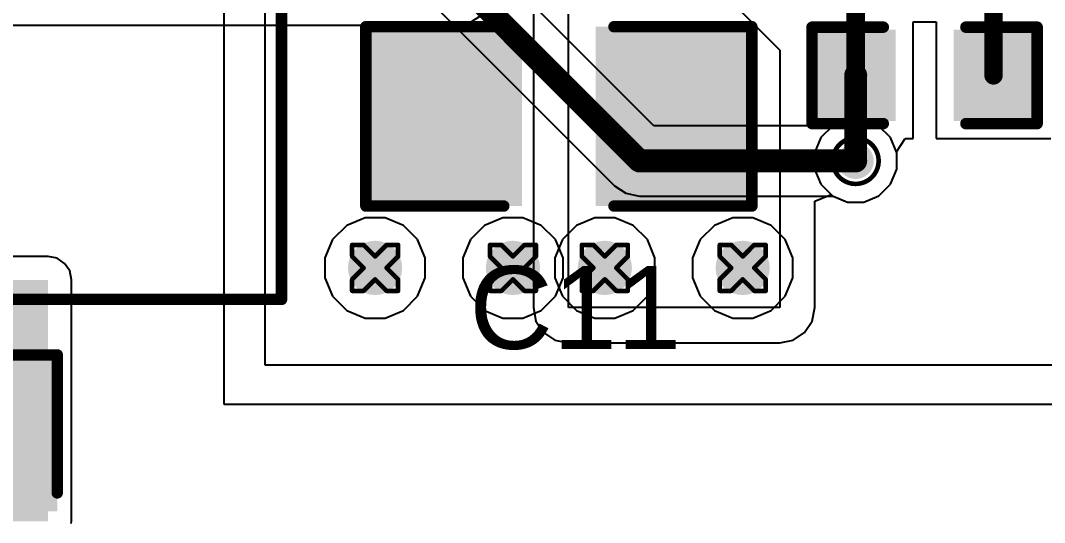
# Model space of a CAD drawing. Header units: inches. Extents: x -11 to 5379, y 0 to 5429.
# Drawn here: x 275.63 to 286.95, y 54.57 to 60.12 of the extents above; entities that cross this region are included whole.
import ezdxf

# ---------------------------------------------------------------- set-up
doc = ezdxf.new("R2010")
doc.units = ezdxf.units.IN
for name, color, linetype in [('Bottom Layer', 5, 'Continuous'), ('Drill Drawing', 1, 'Continuous'), ('GND', 16, 'Continuous'), ('PWR', 76, 'Continuous'), ('Top Layer', 1, 'Continuous'), ('Top Overlay', 2, 'Continuous'), ('Top Paste', 8, 'Continuous'), ('Top Solder', 216, 'Continuous'), ('Via Holes', 16, 'Continuous')]:
    doc.layers.add(name, color=color, linetype=linetype)
doc.styles.add('Arial', font='', dxfattribs={"height": 0.2})
doc.styles.get('Arial').set_extended_font_data('Arial')

# ---------------------------------------------------------------- blocks, each defined once
blk = doc.blocks.new('SRP1265A_150M_116')
at = {"layer": 'Top Overlay'}
for points in [[(6.326, -6.326, 0.127, 0.127, 0), (6.326, -3.062, 0.127, 0.127, 0)], [(-6.326, -6.326, 0.127, 0.127, 0), (6.326, -6.326, 0.127, 0.127, 0)]]:
    blk.add_lwpolyline(points, format="xyseb", dxfattribs=at)
blk.add_lwpolyline([(6.294, -6.326, 0.0635, 0.0635, 1), (6.358, -6.326, 0.0635, 0.0635, 1)], format="xyseb", close=True, dxfattribs=at)
blk.add_lwpolyline([(6.294, -6.326, 0.0635, 0.0635, 1), (6.358, -6.326, 0.0635, 0.0635, 1)], format="xyseb", close=True, dxfattribs=at)
blk = doc.blocks.new('C___1206_704')
at = {"layer": 'Top Layer'}
for points in [[(-2.032, 0.889), (-0.508, 0.889), (-0.508, -0.889), (-2.032, -0.889)], [(0.508, 0.889), (2.032, 0.889), (2.032, -0.889), (0.508, -0.889)]]:
    blk.add_hatch(color=1, dxfattribs=at).paths.add_polyline_path(points)
at = {"layer": 'Top Paste'}
for points in [[(-2.032, 0.889), (-0.508, 0.889), (-0.508, -0.889), (-2.032, -0.889)], [(0.508, 0.889), (2.032, 0.889), (2.032, -0.889), (0.508, -0.889)]]:
    blk.add_hatch(color=8, dxfattribs=at).paths.add_polyline_path(points)
at = {"layer": 'Top Solder'}
for points in [[(-2.1336, 0.9906), (-0.4064, 0.9906), (-0.4064, -0.9906), (-2.1336, -0.9906)], [(0.4064, 0.9906), (2.1336, 0.9906), (2.1336, -0.9906), (0.4064, -0.9906)]]:
    blk.add_hatch(color=216, dxfattribs=at).paths.add_polyline_path(points)
at = {"layer": 'Top Overlay'}
for points in [[(-2.1336, 0.9906, 0.127, 0.127, 0), (-2.1336, -0.9906, 0.127, 0.127, 0)], [(-2.1336, 0.9906, 0.127, 0.127, 0), (-0.6096, 0.9906, 0.127, 0.127, 0)], [(0.6096, 0.9906, 0.127, 0.127, 0), (2.1336, 0.9906, 0.127, 0.127, 0)], [(2.1336, 0.9906, 0.127, 0.127, 0), (2.1336, -0.9906, 0.127, 0.127, 0)], [(-2.1336, -0.9906, 0.127, 0.127, 0), (-0.6096, -0.9906, 0.127, 0.127, 0)], [(0.6096, -0.9906, 0.127, 0.127, 0), (2.1336, -0.9906, 0.127, 0.127, 0)]]:
    blk.add_lwpolyline(points, format="xyseb", dxfattribs=at)
for points in [[(-2.16535, 0.9906, 0.0635, 0.0635, 1), (-2.10185, 0.9906, 0.0635, 0.0635, 1)], [(-2.16535, 0.9906, 0.0635, 0.0635, 1), (-2.10185, 0.9906, 0.0635, 0.0635, 1)], [(-0.64135, 0.9906, 0.0635, 0.0635, 1), (-0.57785, 0.9906, 0.0635, 0.0635, 1)], [(0.57785, 0.9906, 0.0635, 0.0635, 1), (0.64135, 0.9906, 0.0635, 0.0635, 1)], [(2.10185, 0.9906, 0.0635, 0.0635, 1), (2.16535, 0.9906, 0.0635, 0.0635, 1)], [(2.10185, 0.9906, 0.0635, 0.0635, 1), (2.16535, 0.9906, 0.0635, 0.0635, 1)], [(-2.16535, -0.9906, 0.0635, 0.0635, 1), (-2.10185, -0.9906, 0.0635, 0.0635, 1)], [(-2.16535, -0.9906, 0.0635, 0.0635, 1), (-2.10185, -0.9906, 0.0635, 0.0635, 1)], [(-0.64135, -0.9906, 0.0635, 0.0635, 1), (-0.57785, -0.9906, 0.0635, 0.0635, 1)], [(0.57785, -0.9906, 0.0635, 0.0635, 1), (0.64135, -0.9906, 0.0635, 0.0635, 1)], [(2.10185, -0.9906, 0.0635, 0.0635, 1), (2.16535, -0.9906, 0.0635, 0.0635, 1)], [(2.10185, -0.9906, 0.0635, 0.0635, 1), (2.16535, -0.9906, 0.0635, 0.0635, 1)]]:
    blk.add_lwpolyline(points, format="xyseb", close=True, dxfattribs=at)
blk = doc.blocks.new('C___1206_705')
at = {"layer": 'Top Layer'}
for points in [[(-2.032, 0.889), (-0.508, 0.889), (-0.508, -0.889), (-2.032, -0.889)], [(0.508, 0.889), (2.032, 0.889), (2.032, -0.889), (0.508, -0.889)]]:
    blk.add_hatch(color=1, dxfattribs=at).paths.add_polyline_path(points)
at = {"layer": 'Top Paste'}
for points in [[(-2.032, 0.889), (-0.508, 0.889), (-0.508, -0.889), (-2.032, -0.889)], [(0.508, 0.889), (2.032, 0.889), (2.032, -0.889), (0.508, -0.889)]]:
    blk.add_hatch(color=8, dxfattribs=at).paths.add_polyline_path(points)
at = {"layer": 'Top Solder'}
for points in [[(-2.1336, 0.9906), (-0.4064, 0.9906), (-0.4064, -0.9906), (-2.1336, -0.9906)], [(0.4064, 0.9906), (2.1336, 0.9906), (2.1336, -0.9906), (0.4064, -0.9906)]]:
    blk.add_hatch(color=216, dxfattribs=at).paths.add_polyline_path(points)
at = {"layer": 'Top Overlay'}
for points in [[(-2.1336, -0.9906, 0.127, 0.127, 0), (-2.1336, 0.9906, 0.127, 0.127, 0)], [(-2.1336, 0.9906, 0.127, 0.127, 0), (-0.6096, 0.9906, 0.127, 0.127, 0)], [(0.6096, 0.9906, 0.127, 0.127, 0), (2.1336, 0.9906, 0.127, 0.127, 0)], [(2.1336, -0.9906, 0.127, 0.127, 0), (2.1336, 0.9906, 0.127, 0.127, 0)], [(-2.1336, -0.9906, 0.127, 0.127, 0), (-0.6096, -0.9906, 0.127, 0.127, 0)], [(0.6096, -0.9906, 0.127, 0.127, 0), (2.1336, -0.9906, 0.127, 0.127, 0)]]:
    blk.add_lwpolyline(points, format="xyseb", dxfattribs=at)
for points in [[(-2.16535, 0.9906, 0.0635, 0.0635, 1), (-2.10185, 0.9906, 0.0635, 0.0635, 1)], [(-2.16535, 0.9906, 0.0635, 0.0635, 1), (-2.10185, 0.9906, 0.0635, 0.0635, 1)], [(-0.64135, 0.9906, 0.0635, 0.0635, 1), (-0.57785, 0.9906, 0.0635, 0.0635, 1)], [(0.57785, 0.9906, 0.0635, 0.0635, 1), (0.64135, 0.9906, 0.0635, 0.0635, 1)], [(2.10185, 0.9906, 0.0635, 0.0635, 1), (2.16535, 0.9906, 0.0635, 0.0635, 1)], [(2.10185, 0.9906, 0.0635, 0.0635, 1), (2.16535, 0.9906, 0.0635, 0.0635, 1)], [(-2.16535, -0.9906, 0.0635, 0.0635, 1), (-2.10185, -0.9906, 0.0635, 0.0635, 1)], [(-2.16535, -0.9906, 0.0635, 0.0635, 1), (-2.10185, -0.9906, 0.0635, 0.0635, 1)], [(-0.64135, -0.9906, 0.0635, 0.0635, 1), (-0.57785, -0.9906, 0.0635, 0.0635, 1)], [(0.57785, -0.9906, 0.0635, 0.0635, 1), (0.64135, -0.9906, 0.0635, 0.0635, 1)], [(2.10185, -0.9906, 0.0635, 0.0635, 1), (2.16535, -0.9906, 0.0635, 0.0635, 1)], [(2.10185, -0.9906, 0.0635, 0.0635, 1), (2.16535, -0.9906, 0.0635, 0.0635, 1)]]:
    blk.add_lwpolyline(points, format="xyseb", close=True, dxfattribs=at)
blk = doc.blocks.new('C___0603_708')
at = {"layer": 'Top Layer'}
for points in [[(-0.381, 0.445), (-0.381, -0.445), (-1.143, -0.445), (-1.143, 0.445)], [(1.143, 0.445), (1.143, -0.445), (0.381, -0.445), (0.381, 0.445)]]:
    blk.add_hatch(color=1, dxfattribs=at).paths.add_polyline_path(points)
at = {"layer": 'Top Paste'}
for points in [[(-0.381, 0.445), (-0.381, -0.445), (-1.143, -0.445), (-1.143, 0.445)], [(1.143, 0.445), (1.143, -0.445), (0.381, -0.445), (0.381, 0.445)]]:
    blk.add_hatch(color=8, dxfattribs=at).paths.add_polyline_path(points)
at = {"layer": 'Top Solder'}
for points in [[(-0.321, 0.504), (-0.321, -0.504), (-1.203, -0.504), (-1.203, 0.504)], [(1.203, 0.504), (1.203, -0.504), (0.321, -0.504), (0.321, 0.504)]]:
    blk.add_hatch(color=216, dxfattribs=at).paths.add_polyline_path(points)
at = {"layer": 'Top Overlay'}
for points in [[(-1.245, -0.533, 0.127, 0.127, 0), (-1.245, 0.533, 0.127, 0.127, 0)], [(-1.245, 0.533, 0.127, 0.127, 0), (-0.457, 0.533, 0.127, 0.127, 0)], [(0.457, 0.533, 0.127, 0.127, 0), (1.245, 0.533, 0.127, 0.127, 0)], [(1.245, -0.533, 0.127, 0.127, 0), (1.245, 0.533, 0.127, 0.127, 0)], [(-1.245, -0.533, 0.127, 0.127, 0), (-0.457, -0.533, 0.127, 0.127, 0)], [(0.457, -0.533, 0.127, 0.127, 0), (1.245, -0.533, 0.127, 0.127, 0)]]:
    blk.add_lwpolyline(points, format="xyseb", dxfattribs=at)
for points in [[(-1.276, 0.533, 0.0635, 0.0635, 1), (-1.213, 0.533, 0.0635, 0.0635, 1)], [(-1.276, 0.533, 0.0635, 0.0635, 1), (-1.213, 0.533, 0.0635, 0.0635, 1)], [(-0.489, 0.533, 0.0635, 0.0635, 1), (-0.425, 0.533, 0.0635, 0.0635, 1)], [(0.425, 0.533, 0.0635, 0.0635, 1), (0.489, 0.533, 0.0635, 0.0635, 1)], [(1.213, 0.533, 0.0635, 0.0635, 1), (1.276, 0.533, 0.0635, 0.0635, 1)], [(1.213, 0.533, 0.0635, 0.0635, 1), (1.276, 0.533, 0.0635, 0.0635, 1)], [(-1.276, -0.533, 0.0635, 0.0635, 1), (-1.213, -0.533, 0.0635, 0.0635, 1)], [(-1.276, -0.533, 0.0635, 0.0635, 1), (-1.213, -0.533, 0.0635, 0.0635, 1)], [(-0.489, -0.533, 0.0635, 0.0635, 1), (-0.425, -0.533, 0.0635, 0.0635, 1)], [(0.425, -0.533, 0.0635, 0.0635, 1), (0.489, -0.533, 0.0635, 0.0635, 1)], [(1.213, -0.533, 0.0635, 0.0635, 1), (1.276, -0.533, 0.0635, 0.0635, 1)], [(1.213, -0.533, 0.0635, 0.0635, 1), (1.276, -0.533, 0.0635, 0.0635, 1)]]:
    blk.add_lwpolyline(points, format="xyseb", close=True, dxfattribs=at)

msp = doc.modelspace()

# ---------------------------------------------------------------- hatches: boundary and pattern name
at = {"layer": 'Bottom Layer'}
h = msp.add_hatch(color=5, dxfattribs=at)
edge = h.paths.add_edge_path()
edge.add_arc((284.861, 58.567), 0.2, 0, 360)
h = msp.add_hatch(color=5, dxfattribs=at)
edge = h.paths.add_edge_path()
edge.add_arc((279.548, 57.385), 0.3, 0, 360)
h = msp.add_hatch(color=5, dxfattribs=at)
edge = h.paths.add_edge_path()
edge.add_arc((281.072, 57.385), 0.3, 0, 360)
h = msp.add_hatch(color=5, dxfattribs=at)
edge = h.paths.add_edge_path()
edge.add_arc((282.088, 57.385), 0.3, 0, 360)
h = msp.add_hatch(color=5, dxfattribs=at)
edge = h.paths.add_edge_path()
edge.add_arc((283.612, 57.385), 0.3, 0, 360)
at = {"layer": 'GND'}
h = msp.add_hatch(color=16, dxfattribs=at)
edge = h.paths.add_edge_path()
edge.add_arc((284.861, 58.567), 0.2, 0, 360)
h = msp.add_hatch(color=16, dxfattribs=at)
edge = h.paths.add_edge_path()
edge.add_arc((279.548, 57.385), 0.3, 0, 360)
h = msp.add_hatch(color=16, dxfattribs=at)
edge = h.paths.add_edge_path()
edge.add_arc((281.072, 57.385), 0.3, 0, 360)
h = msp.add_hatch(color=16, dxfattribs=at)
edge = h.paths.add_edge_path()
edge.add_arc((282.088, 57.385), 0.3, 0, 360)
h = msp.add_hatch(color=16, dxfattribs=at)
edge = h.paths.add_edge_path()
edge.add_arc((283.612, 57.385), 0.3, 0, 360)
at = {"layer": 'PWR'}
h = msp.add_hatch(color=76, dxfattribs=at)
edge = h.paths.add_edge_path()
edge.add_arc((284.861, 58.567), 0.2, 0, 360)
h = msp.add_hatch(color=76, dxfattribs=at)
edge = h.paths.add_edge_path()
edge.add_arc((279.548, 57.385), 0.3, 0, 360)
h = msp.add_hatch(color=76, dxfattribs=at)
edge = h.paths.add_edge_path()
edge.add_arc((281.072, 57.385), 0.3, 0, 360)
h = msp.add_hatch(color=76, dxfattribs=at)
edge = h.paths.add_edge_path()
edge.add_arc((282.088, 57.385), 0.3, 0, 360)
h = msp.add_hatch(color=76, dxfattribs=at)
edge = h.paths.add_edge_path()
edge.add_arc((283.612, 57.385), 0.3, 0, 360)
at = {"layer": 'Top Layer'}
h = msp.add_hatch(color=1, dxfattribs=at)
edge = h.paths.add_edge_path()
edge.add_arc((284.861, 58.567), 0.2, 0, 360)
h = msp.add_hatch(color=1, dxfattribs=at)
edge = h.paths.add_edge_path()
edge.add_arc((279.548, 57.385), 0.3, 0, 360)
h = msp.add_hatch(color=1, dxfattribs=at)
edge = h.paths.add_edge_path()
edge.add_arc((281.072, 57.385), 0.3, 0, 360)
h = msp.add_hatch(color=1, dxfattribs=at)
edge = h.paths.add_edge_path()
edge.add_arc((282.088, 57.385), 0.3, 0, 360)
h = msp.add_hatch(color=1, dxfattribs=at)
edge = h.paths.add_edge_path()
edge.add_arc((283.612, 57.385), 0.3, 0, 360)
msp.add_hatch(color=1, dxfattribs=at).paths.add_polyline_path([(265.098, 54.585), (275.933, 54.585), (275.933, 57.252), (265.098, 57.252)])
at = {"layer": 'Via Holes'}
h = msp.add_hatch(color=7, dxfattribs=at)
edge = h.paths.add_edge_path()
edge.add_arc((284.861, 58.567), 0.1, 0, 360)
h = msp.add_hatch(color=7, dxfattribs=at)
edge = h.paths.add_edge_path()
edge.add_arc((279.548, 57.385), 0.15, 0, 360)
h = msp.add_hatch(color=7, dxfattribs=at)
edge = h.paths.add_edge_path()
edge.add_arc((281.072, 57.385), 0.15, 0, 360)
h = msp.add_hatch(color=7, dxfattribs=at)
edge = h.paths.add_edge_path()
edge.add_arc((282.088, 57.385), 0.15, 0, 360)
h = msp.add_hatch(color=7, dxfattribs=at)
edge = h.paths.add_edge_path()
edge.add_arc((283.612, 57.385), 0.15, 0, 360)

# ---------------------------------------------------------------- linework, layer by layer
at = {"layer": 'Bottom Layer'}
for p, q in [((282.631, 58.956), (280.386, 61.201)), ((279.836, 60.652), (282.195, 58.293)), ((284.771, 59.021), (284.612, 58.956)), ((284.951, 59.021), (284.771, 59.021)), ((285.118, 58.952), (284.951, 59.021)), ((284.612, 58.956), (282.631, 58.956)), ((285.246, 58.825), (285.118, 58.952)), ((285.315, 58.658), (285.246, 58.825)), ((285.315, 58.477), (285.315, 58.658)), ((285.246, 58.31), (285.315, 58.477)), ((285.118, 58.183), (285.246, 58.31)), ((282.195, 58.293), (282.321, 58.209)), ((282.321, 58.209), (282.47, 58.179)), ((282.47, 58.179), (284.612, 58.179)), ((284.612, 58.179), (284.771, 58.113)), ((284.771, 58.113), (284.951, 58.113)), ((284.951, 58.113), (285.118, 58.183)), ((281.775, 57.854), (281.619, 57.699)), ((281.978, 57.939), (281.775, 57.854)), ((282.199, 57.939), (281.978, 57.939)), ((282.402, 57.854), (282.199, 57.939)), ((282.558, 57.699), (282.402, 57.854)), ((283.299, 57.854), (283.143, 57.699)), ((283.502, 57.939), (283.299, 57.854)), ((283.723, 57.939), (283.502, 57.939)), ((283.926, 57.854), (283.723, 57.939)), ((284.082, 57.699), (283.926, 57.854)), ((281.619, 57.699), (281.534, 57.495)), ((282.642, 57.495), (282.558, 57.699)), ((283.143, 57.699), (283.058, 57.495)), ((284.166, 57.495), (284.082, 57.699)), ((281.534, 57.495), (281.534, 57.275)), ((282.642, 57.275), (282.642, 57.495)), ((283.058, 57.495), (283.058, 57.275)), ((284.166, 57.275), (284.166, 57.495)), ((281.534, 57.275), (281.619, 57.071)), ((282.558, 57.071), (282.642, 57.275)), ((283.058, 57.275), (283.143, 57.071)), ((284.082, 57.071), (284.166, 57.275)), ((281.619, 57.071), (281.775, 56.915)), ((282.402, 56.915), (282.558, 57.071)), ((283.143, 57.071), (283.299, 56.915)), ((283.926, 56.915), (284.082, 57.071)), ((281.775, 56.915), (281.978, 56.831)), ((281.978, 56.831), (282.199, 56.831)), ((282.199, 56.831), (282.402, 56.915)), ((283.299, 56.915), (283.502, 56.831)), ((283.502, 56.831), (283.723, 56.831)), ((283.723, 56.831), (283.926, 56.915))]:
    msp.add_line(p, q, dxfattribs=at)
for points in [[(279.832, 61.206, 0.254, 0.254, 0), (282.47, 58.567, 0.254, 0.254, 0)], [(282.47, 58.567, 0.254, 0.254, 0), (284.861, 58.567, 0.254, 0.254, 0)]]:
    msp.add_lwpolyline(points, format="xyseb", dxfattribs=at)
for points in [[(282.407, 58.567, 0.127, 0.127, 1), (282.534, 58.567, 0.127, 0.127, 1)], [(282.407, 58.567, 0.127, 0.127, 1), (282.534, 58.567, 0.127, 0.127, 1)], [(284.798, 58.567, 0.127, 0.127, 1), (284.925, 58.567, 0.127, 0.127, 1)]]:
    msp.add_lwpolyline(points, format="xyseb", close=True, dxfattribs=at)
at = {"layer": 'Drill Drawing'}
for points in [[(285.115, 58.567, 0.0508, 0.0508, 1), (284.607, 58.567, 0.0508, 0.0508, 1)], [(284.594, 58.567, 0.0254, 0.0254, 1), (284.62, 58.567, 0.0254, 0.0254, 1)], [(285.102, 58.567, 0.0254, 0.0254, 1), (285.128, 58.567, 0.0254, 0.0254, 1)], [(279.282, 57.639, 0.0254, 0.0254, 1), (279.307, 57.639, 0.0254, 0.0254, 1)], [(279.282, 57.639, 0.0254, 0.0254, 1), (279.307, 57.639, 0.0254, 0.0254, 1)], [(279.409, 57.639, 0.0254, 0.0254, 1), (279.434, 57.639, 0.0254, 0.0254, 1)], [(279.409, 57.639, 0.0254, 0.0254, 1), (279.434, 57.639, 0.0254, 0.0254, 1)], [(279.663, 57.639, 0.0254, 0.0254, 1), (279.688, 57.639, 0.0254, 0.0254, 1)], [(279.663, 57.639, 0.0254, 0.0254, 1), (279.688, 57.639, 0.0254, 0.0254, 1)], [(279.79, 57.639, 0.0254, 0.0254, 1), (279.815, 57.639, 0.0254, 0.0254, 1)], [(279.79, 57.639, 0.0254, 0.0254, 1), (279.815, 57.639, 0.0254, 0.0254, 1)], [(280.806, 57.639, 0.0254, 0.0254, 1), (280.831, 57.639, 0.0254, 0.0254, 1)], [(280.806, 57.639, 0.0254, 0.0254, 1), (280.831, 57.639, 0.0254, 0.0254, 1)], [(280.933, 57.639, 0.0254, 0.0254, 1), (280.958, 57.639, 0.0254, 0.0254, 1)], [(280.933, 57.639, 0.0254, 0.0254, 1), (280.958, 57.639, 0.0254, 0.0254, 1)], [(281.187, 57.639, 0.0254, 0.0254, 1), (281.212, 57.639, 0.0254, 0.0254, 1)], [(281.187, 57.639, 0.0254, 0.0254, 1), (281.212, 57.639, 0.0254, 0.0254, 1)], [(281.314, 57.639, 0.0254, 0.0254, 1), (281.339, 57.639, 0.0254, 0.0254, 1)], [(281.314, 57.639, 0.0254, 0.0254, 1), (281.339, 57.639, 0.0254, 0.0254, 1)], [(281.822, 57.639, 0.0254, 0.0254, 1), (281.847, 57.639, 0.0254, 0.0254, 1)], [(281.822, 57.639, 0.0254, 0.0254, 1), (281.847, 57.639, 0.0254, 0.0254, 1)], [(281.949, 57.639, 0.0254, 0.0254, 1), (281.974, 57.639, 0.0254, 0.0254, 1)], [(281.949, 57.639, 0.0254, 0.0254, 1), (281.974, 57.639, 0.0254, 0.0254, 1)], [(282.203, 57.639, 0.0254, 0.0254, 1), (282.228, 57.639, 0.0254, 0.0254, 1)], [(282.203, 57.639, 0.0254, 0.0254, 1), (282.228, 57.639, 0.0254, 0.0254, 1)], [(282.33, 57.639, 0.0254, 0.0254, 1), (282.355, 57.639, 0.0254, 0.0254, 1)], [(282.33, 57.639, 0.0254, 0.0254, 1), (282.355, 57.639, 0.0254, 0.0254, 1)], [(283.346, 57.639, 0.0254, 0.0254, 1), (283.371, 57.639, 0.0254, 0.0254, 1)], [(283.346, 57.639, 0.0254, 0.0254, 1), (283.371, 57.639, 0.0254, 0.0254, 1)], [(283.473, 57.639, 0.0254, 0.0254, 1), (283.498, 57.639, 0.0254, 0.0254, 1)], [(283.473, 57.639, 0.0254, 0.0254, 1), (283.498, 57.639, 0.0254, 0.0254, 1)], [(283.727, 57.639, 0.0254, 0.0254, 1), (283.752, 57.639, 0.0254, 0.0254, 1)], [(283.727, 57.639, 0.0254, 0.0254, 1), (283.752, 57.639, 0.0254, 0.0254, 1)], [(283.854, 57.639, 0.0254, 0.0254, 1), (283.879, 57.639, 0.0254, 0.0254, 1)], [(283.854, 57.639, 0.0254, 0.0254, 1), (283.879, 57.639, 0.0254, 0.0254, 1)], [(279.282, 57.512, 0.0254, 0.0254, 1), (279.307, 57.512, 0.0254, 0.0254, 1)], [(279.282, 57.512, 0.0254, 0.0254, 1), (279.307, 57.512, 0.0254, 0.0254, 1)], [(279.536, 57.512, 0.0254, 0.0254, 1), (279.561, 57.512, 0.0254, 0.0254, 1)], [(279.536, 57.512, 0.0254, 0.0254, 1), (279.561, 57.512, 0.0254, 0.0254, 1)], [(279.79, 57.512, 0.0254, 0.0254, 1), (279.815, 57.512, 0.0254, 0.0254, 1)], [(279.79, 57.512, 0.0254, 0.0254, 1), (279.815, 57.512, 0.0254, 0.0254, 1)], [(280.806, 57.512, 0.0254, 0.0254, 1), (280.831, 57.512, 0.0254, 0.0254, 1)], [(280.806, 57.512, 0.0254, 0.0254, 1), (280.831, 57.512, 0.0254, 0.0254, 1)], [(281.06, 57.512, 0.0254, 0.0254, 1), (281.085, 57.512, 0.0254, 0.0254, 1)], [(281.06, 57.512, 0.0254, 0.0254, 1), (281.085, 57.512, 0.0254, 0.0254, 1)], [(281.314, 57.512, 0.0254, 0.0254, 1), (281.339, 57.512, 0.0254, 0.0254, 1)], [(281.314, 57.512, 0.0254, 0.0254, 1), (281.339, 57.512, 0.0254, 0.0254, 1)], [(281.822, 57.512, 0.0254, 0.0254, 1), (281.847, 57.512, 0.0254, 0.0254, 1)], [(281.822, 57.512, 0.0254, 0.0254, 1), (281.847, 57.512, 0.0254, 0.0254, 1)], [(282.076, 57.512, 0.0254, 0.0254, 1), (282.101, 57.512, 0.0254, 0.0254, 1)], [(282.076, 57.512, 0.0254, 0.0254, 1), (282.101, 57.512, 0.0254, 0.0254, 1)], [(282.33, 57.512, 0.0254, 0.0254, 1), (282.355, 57.512, 0.0254, 0.0254, 1)], [(282.33, 57.512, 0.0254, 0.0254, 1), (282.355, 57.512, 0.0254, 0.0254, 1)], [(283.346, 57.512, 0.0254, 0.0254, 1), (283.371, 57.512, 0.0254, 0.0254, 1)], [(283.346, 57.512, 0.0254, 0.0254, 1), (283.371, 57.512, 0.0254, 0.0254, 1)], [(283.6, 57.512, 0.0254, 0.0254, 1), (283.625, 57.512, 0.0254, 0.0254, 1)], [(283.6, 57.512, 0.0254, 0.0254, 1), (283.625, 57.512, 0.0254, 0.0254, 1)], [(283.854, 57.512, 0.0254, 0.0254, 1), (283.879, 57.512, 0.0254, 0.0254, 1)], [(283.854, 57.512, 0.0254, 0.0254, 1), (283.879, 57.512, 0.0254, 0.0254, 1)], [(279.409, 57.385, 0.0254, 0.0254, 1), (279.434, 57.385, 0.0254, 0.0254, 1)], [(279.409, 57.385, 0.0254, 0.0254, 1), (279.434, 57.385, 0.0254, 0.0254, 1)], [(279.663, 57.385, 0.0254, 0.0254, 1), (279.688, 57.385, 0.0254, 0.0254, 1)], [(279.663, 57.385, 0.0254, 0.0254, 1), (279.688, 57.385, 0.0254, 0.0254, 1)], [(280.933, 57.385, 0.0254, 0.0254, 1), (280.958, 57.385, 0.0254, 0.0254, 1)], [(280.933, 57.385, 0.0254, 0.0254, 1), (280.958, 57.385, 0.0254, 0.0254, 1)], [(281.187, 57.385, 0.0254, 0.0254, 1), (281.212, 57.385, 0.0254, 0.0254, 1)], [(281.187, 57.385, 0.0254, 0.0254, 1), (281.212, 57.385, 0.0254, 0.0254, 1)], [(281.949, 57.385, 0.0254, 0.0254, 1), (281.974, 57.385, 0.0254, 0.0254, 1)], [(281.949, 57.385, 0.0254, 0.0254, 1), (281.974, 57.385, 0.0254, 0.0254, 1)], [(282.203, 57.385, 0.0254, 0.0254, 1), (282.228, 57.385, 0.0254, 0.0254, 1)], [(282.203, 57.385, 0.0254, 0.0254, 1), (282.228, 57.385, 0.0254, 0.0254, 1)], [(283.473, 57.385, 0.0254, 0.0254, 1), (283.498, 57.385, 0.0254, 0.0254, 1)], [(283.473, 57.385, 0.0254, 0.0254, 1), (283.498, 57.385, 0.0254, 0.0254, 1)], [(283.727, 57.385, 0.0254, 0.0254, 1), (283.752, 57.385, 0.0254, 0.0254, 1)], [(283.727, 57.385, 0.0254, 0.0254, 1), (283.752, 57.385, 0.0254, 0.0254, 1)], [(279.282, 57.258, 0.0254, 0.0254, 1), (279.307, 57.258, 0.0254, 0.0254, 1)], [(279.282, 57.258, 0.0254, 0.0254, 1), (279.307, 57.258, 0.0254, 0.0254, 1)], [(279.536, 57.258, 0.0254, 0.0254, 1), (279.561, 57.258, 0.0254, 0.0254, 1)], [(279.536, 57.258, 0.0254, 0.0254, 1), (279.561, 57.258, 0.0254, 0.0254, 1)], [(279.79, 57.258, 0.0254, 0.0254, 1), (279.815, 57.258, 0.0254, 0.0254, 1)], [(279.79, 57.258, 0.0254, 0.0254, 1), (279.815, 57.258, 0.0254, 0.0254, 1)], [(280.806, 57.258, 0.0254, 0.0254, 1), (280.831, 57.258, 0.0254, 0.0254, 1)], [(280.806, 57.258, 0.0254, 0.0254, 1), (280.831, 57.258, 0.0254, 0.0254, 1)], [(281.06, 57.258, 0.0254, 0.0254, 1), (281.085, 57.258, 0.0254, 0.0254, 1)], [(281.06, 57.258, 0.0254, 0.0254, 1), (281.085, 57.258, 0.0254, 0.0254, 1)], [(281.314, 57.258, 0.0254, 0.0254, 1), (281.339, 57.258, 0.0254, 0.0254, 1)], [(281.314, 57.258, 0.0254, 0.0254, 1), (281.339, 57.258, 0.0254, 0.0254, 1)], [(281.822, 57.258, 0.0254, 0.0254, 1), (281.847, 57.258, 0.0254, 0.0254, 1)], [(281.822, 57.258, 0.0254, 0.0254, 1), (281.847, 57.258, 0.0254, 0.0254, 1)], [(282.076, 57.258, 0.0254, 0.0254, 1), (282.101, 57.258, 0.0254, 0.0254, 1)], [(282.076, 57.258, 0.0254, 0.0254, 1), (282.101, 57.258, 0.0254, 0.0254, 1)], [(282.33, 57.258, 0.0254, 0.0254, 1), (282.355, 57.258, 0.0254, 0.0254, 1)], [(282.33, 57.258, 0.0254, 0.0254, 1), (282.355, 57.258, 0.0254, 0.0254, 1)], [(283.346, 57.258, 0.0254, 0.0254, 1), (283.371, 57.258, 0.0254, 0.0254, 1)], [(283.346, 57.258, 0.0254, 0.0254, 1), (283.371, 57.258, 0.0254, 0.0254, 1)], [(283.6, 57.258, 0.0254, 0.0254, 1), (283.625, 57.258, 0.0254, 0.0254, 1)], [(283.6, 57.258, 0.0254, 0.0254, 1), (283.625, 57.258, 0.0254, 0.0254, 1)], [(283.854, 57.258, 0.0254, 0.0254, 1), (283.879, 57.258, 0.0254, 0.0254, 1)], [(283.854, 57.258, 0.0254, 0.0254, 1), (283.879, 57.258, 0.0254, 0.0254, 1)], [(279.282, 57.131, 0.0254, 0.0254, 1), (279.307, 57.131, 0.0254, 0.0254, 1)], [(279.282, 57.131, 0.0254, 0.0254, 1), (279.307, 57.131, 0.0254, 0.0254, 1)], [(279.409, 57.131, 0.0254, 0.0254, 1), (279.434, 57.131, 0.0254, 0.0254, 1)], [(279.409, 57.131, 0.0254, 0.0254, 1), (279.434, 57.131, 0.0254, 0.0254, 1)], [(279.663, 57.131, 0.0254, 0.0254, 1), (279.688, 57.131, 0.0254, 0.0254, 1)], [(279.663, 57.131, 0.0254, 0.0254, 1), (279.688, 57.131, 0.0254, 0.0254, 1)], [(279.79, 57.131, 0.0254, 0.0254, 1), (279.815, 57.131, 0.0254, 0.0254, 1)], [(279.79, 57.131, 0.0254, 0.0254, 1), (279.815, 57.131, 0.0254, 0.0254, 1)], [(280.806, 57.131, 0.0254, 0.0254, 1), (280.831, 57.131, 0.0254, 0.0254, 1)], [(280.806, 57.131, 0.0254, 0.0254, 1), (280.831, 57.131, 0.0254, 0.0254, 1)], [(280.933, 57.131, 0.0254, 0.0254, 1), (280.958, 57.131, 0.0254, 0.0254, 1)], [(280.933, 57.131, 0.0254, 0.0254, 1), (280.958, 57.131, 0.0254, 0.0254, 1)], [(281.187, 57.131, 0.0254, 0.0254, 1), (281.212, 57.131, 0.0254, 0.0254, 1)], [(281.187, 57.131, 0.0254, 0.0254, 1), (281.212, 57.131, 0.0254, 0.0254, 1)], [(281.314, 57.131, 0.0254, 0.0254, 1), (281.339, 57.131, 0.0254, 0.0254, 1)], [(281.314, 57.131, 0.0254, 0.0254, 1), (281.339, 57.131, 0.0254, 0.0254, 1)], [(281.822, 57.131, 0.0254, 0.0254, 1), (281.847, 57.131, 0.0254, 0.0254, 1)], [(281.822, 57.131, 0.0254, 0.0254, 1), (281.847, 57.131, 0.0254, 0.0254, 1)], [(281.949, 57.131, 0.0254, 0.0254, 1), (281.974, 57.131, 0.0254, 0.0254, 1)], [(281.949, 57.131, 0.0254, 0.0254, 1), (281.974, 57.131, 0.0254, 0.0254, 1)], [(282.203, 57.131, 0.0254, 0.0254, 1), (282.228, 57.131, 0.0254, 0.0254, 1)], [(282.203, 57.131, 0.0254, 0.0254, 1), (282.228, 57.131, 0.0254, 0.0254, 1)], [(282.33, 57.131, 0.0254, 0.0254, 1), (282.355, 57.131, 0.0254, 0.0254, 1)], [(282.33, 57.131, 0.0254, 0.0254, 1), (282.355, 57.131, 0.0254, 0.0254, 1)], [(283.346, 57.131, 0.0254, 0.0254, 1), (283.371, 57.131, 0.0254, 0.0254, 1)], [(283.346, 57.131, 0.0254, 0.0254, 1), (283.371, 57.131, 0.0254, 0.0254, 1)], [(283.473, 57.131, 0.0254, 0.0254, 1), (283.498, 57.131, 0.0254, 0.0254, 1)], [(283.473, 57.131, 0.0254, 0.0254, 1), (283.498, 57.131, 0.0254, 0.0254, 1)], [(283.727, 57.131, 0.0254, 0.0254, 1), (283.752, 57.131, 0.0254, 0.0254, 1)], [(283.727, 57.131, 0.0254, 0.0254, 1), (283.752, 57.131, 0.0254, 0.0254, 1)], [(283.854, 57.131, 0.0254, 0.0254, 1), (283.879, 57.131, 0.0254, 0.0254, 1)], [(283.854, 57.131, 0.0254, 0.0254, 1), (283.879, 57.131, 0.0254, 0.0254, 1)]]:
    msp.add_lwpolyline(points, format="xyseb", close=True, dxfattribs=at)
for points in [[(279.294, 57.512, 0.0508, 0.0508, 0), (279.294, 57.639, 0.0508, 0.0508, 0)], [(279.294, 57.639, 0.0508, 0.0508, 0), (279.421, 57.639, 0.0508, 0.0508, 0)], [(279.421, 57.639, 0.0508, 0.0508, 0), (279.548, 57.512, 0.0508, 0.0508, 0)], [(279.548, 57.512, 0.0508, 0.0508, 0), (279.675, 57.639, 0.0508, 0.0508, 0)], [(279.675, 57.639, 0.0508, 0.0508, 0), (279.802, 57.639, 0.0508, 0.0508, 0)], [(279.802, 57.512, 0.0508, 0.0508, 0), (279.802, 57.639, 0.0508, 0.0508, 0)], [(280.818, 57.512, 0.0508, 0.0508, 0), (280.818, 57.639, 0.0508, 0.0508, 0)], [(280.818, 57.639, 0.0508, 0.0508, 0), (280.945, 57.639, 0.0508, 0.0508, 0)], [(280.945, 57.639, 0.0508, 0.0508, 0), (281.072, 57.512, 0.0508, 0.0508, 0)], [(281.072, 57.512, 0.0508, 0.0508, 0), (281.199, 57.639, 0.0508, 0.0508, 0)], [(281.199, 57.639, 0.0508, 0.0508, 0), (281.326, 57.639, 0.0508, 0.0508, 0)], [(281.326, 57.512, 0.0508, 0.0508, 0), (281.326, 57.639, 0.0508, 0.0508, 0)], [(281.834, 57.512, 0.0508, 0.0508, 0), (281.834, 57.639, 0.0508, 0.0508, 0)], [(281.834, 57.639, 0.0508, 0.0508, 0), (281.961, 57.639, 0.0508, 0.0508, 0)], [(281.961, 57.639, 0.0508, 0.0508, 0), (282.088, 57.512, 0.0508, 0.0508, 0)], [(282.088, 57.512, 0.0508, 0.0508, 0), (282.215, 57.639, 0.0508, 0.0508, 0)], [(282.215, 57.639, 0.0508, 0.0508, 0), (282.342, 57.639, 0.0508, 0.0508, 0)], [(282.342, 57.512, 0.0508, 0.0508, 0), (282.342, 57.639, 0.0508, 0.0508, 0)], [(283.358, 57.512, 0.0508, 0.0508, 0), (283.358, 57.639, 0.0508, 0.0508, 0)], [(283.358, 57.639, 0.0508, 0.0508, 0), (283.485, 57.639, 0.0508, 0.0508, 0)], [(283.485, 57.639, 0.0508, 0.0508, 0), (283.612, 57.512, 0.0508, 0.0508, 0)], [(283.612, 57.512, 0.0508, 0.0508, 0), (283.739, 57.639, 0.0508, 0.0508, 0)], [(283.739, 57.639, 0.0508, 0.0508, 0), (283.866, 57.639, 0.0508, 0.0508, 0)], [(283.866, 57.512, 0.0508, 0.0508, 0), (283.866, 57.639, 0.0508, 0.0508, 0)], [(279.294, 57.512, 0.0508, 0.0508, 0), (279.421, 57.385, 0.0508, 0.0508, 0)], [(279.675, 57.385, 0.0508, 0.0508, 0), (279.802, 57.512, 0.0508, 0.0508, 0)], [(280.818, 57.512, 0.0508, 0.0508, 0), (280.945, 57.385, 0.0508, 0.0508, 0)], [(281.199, 57.385, 0.0508, 0.0508, 0), (281.326, 57.512, 0.0508, 0.0508, 0)], [(281.834, 57.512, 0.0508, 0.0508, 0), (281.961, 57.385, 0.0508, 0.0508, 0)], [(282.215, 57.385, 0.0508, 0.0508, 0), (282.342, 57.512, 0.0508, 0.0508, 0)], [(283.358, 57.512, 0.0508, 0.0508, 0), (283.485, 57.385, 0.0508, 0.0508, 0)], [(283.739, 57.385, 0.0508, 0.0508, 0), (283.866, 57.512, 0.0508, 0.0508, 0)], [(279.294, 57.258, 0.0508, 0.0508, 0), (279.421, 57.385, 0.0508, 0.0508, 0)], [(279.675, 57.385, 0.0508, 0.0508, 0), (279.802, 57.258, 0.0508, 0.0508, 0)], [(280.818, 57.258, 0.0508, 0.0508, 0), (280.945, 57.385, 0.0508, 0.0508, 0)], [(281.199, 57.385, 0.0508, 0.0508, 0), (281.326, 57.258, 0.0508, 0.0508, 0)], [(281.834, 57.258, 0.0508, 0.0508, 0), (281.961, 57.385, 0.0508, 0.0508, 0)], [(282.215, 57.385, 0.0508, 0.0508, 0), (282.342, 57.258, 0.0508, 0.0508, 0)], [(283.358, 57.258, 0.0508, 0.0508, 0), (283.485, 57.385, 0.0508, 0.0508, 0)], [(283.739, 57.385, 0.0508, 0.0508, 0), (283.866, 57.258, 0.0508, 0.0508, 0)], [(279.294, 57.131, 0.0508, 0.0508, 0), (279.294, 57.258, 0.0508, 0.0508, 0)], [(279.421, 57.131, 0.0508, 0.0508, 0), (279.548, 57.258, 0.0508, 0.0508, 0)], [(279.548, 57.258, 0.0508, 0.0508, 0), (279.675, 57.131, 0.0508, 0.0508, 0)], [(279.802, 57.131, 0.0508, 0.0508, 0), (279.802, 57.258, 0.0508, 0.0508, 0)], [(280.818, 57.131, 0.0508, 0.0508, 0), (280.818, 57.258, 0.0508, 0.0508, 0)], [(280.945, 57.131, 0.0508, 0.0508, 0), (281.072, 57.258, 0.0508, 0.0508, 0)], [(281.072, 57.258, 0.0508, 0.0508, 0), (281.199, 57.131, 0.0508, 0.0508, 0)], [(281.326, 57.131, 0.0508, 0.0508, 0), (281.326, 57.258, 0.0508, 0.0508, 0)], [(281.834, 57.131, 0.0508, 0.0508, 0), (281.834, 57.258, 0.0508, 0.0508, 0)], [(281.961, 57.131, 0.0508, 0.0508, 0), (282.088, 57.258, 0.0508, 0.0508, 0)], [(282.088, 57.258, 0.0508, 0.0508, 0), (282.215, 57.131, 0.0508, 0.0508, 0)], [(282.342, 57.131, 0.0508, 0.0508, 0), (282.342, 57.258, 0.0508, 0.0508, 0)], [(283.358, 57.131, 0.0508, 0.0508, 0), (283.358, 57.258, 0.0508, 0.0508, 0)], [(283.485, 57.131, 0.0508, 0.0508, 0), (283.612, 57.258, 0.0508, 0.0508, 0)], [(283.612, 57.258, 0.0508, 0.0508, 0), (283.739, 57.131, 0.0508, 0.0508, 0)], [(283.866, 57.131, 0.0508, 0.0508, 0), (283.866, 57.258, 0.0508, 0.0508, 0)], [(279.294, 57.131, 0.0508, 0.0508, 0), (279.421, 57.131, 0.0508, 0.0508, 0)], [(279.675, 57.131, 0.0508, 0.0508, 0), (279.802, 57.131, 0.0508, 0.0508, 0)], [(280.818, 57.131, 0.0508, 0.0508, 0), (280.945, 57.131, 0.0508, 0.0508, 0)], [(281.199, 57.131, 0.0508, 0.0508, 0), (281.326, 57.131, 0.0508, 0.0508, 0)], [(281.834, 57.131, 0.0508, 0.0508, 0), (281.961, 57.131, 0.0508, 0.0508, 0)], [(282.215, 57.131, 0.0508, 0.0508, 0), (282.342, 57.131, 0.0508, 0.0508, 0)], [(283.358, 57.131, 0.0508, 0.0508, 0), (283.485, 57.131, 0.0508, 0.0508, 0)], [(283.739, 57.131, 0.0508, 0.0508, 0), (283.866, 57.131, 0.0508, 0.0508, 0)]]:
    msp.add_lwpolyline(points, format="xyseb", dxfattribs=at)
at = {"layer": 'GND'}
for p, q in [((284.771, 59.021), (284.604, 58.952)), ((284.951, 59.021), (284.771, 59.021)), ((285.118, 58.952), (284.951, 59.021)), ((284.604, 58.952), (284.476, 58.825)), ((285.246, 58.825), (285.118, 58.952)), ((284.476, 58.825), (284.407, 58.658)), ((285.315, 58.658), (285.246, 58.825)), ((284.407, 58.658), (284.407, 58.477)), ((285.315, 58.477), (285.315, 58.658)), ((284.407, 58.477), (284.476, 58.31)), ((285.246, 58.31), (285.315, 58.477)), ((284.476, 58.31), (284.604, 58.183)), ((285.118, 58.183), (285.246, 58.31)), ((284.604, 58.183), (284.771, 58.113)), ((284.771, 58.113), (284.951, 58.113)), ((284.951, 58.113), (285.118, 58.183)), ((281.775, 57.854), (281.619, 57.699)), ((281.978, 57.939), (281.775, 57.854)), ((282.199, 57.939), (281.978, 57.939)), ((282.402, 57.854), (282.199, 57.939)), ((282.558, 57.699), (282.402, 57.854)), ((283.299, 57.854), (283.143, 57.699)), ((283.502, 57.939), (283.299, 57.854)), ((283.723, 57.939), (283.502, 57.939)), ((283.926, 57.854), (283.723, 57.939)), ((284.082, 57.699), (283.926, 57.854)), ((281.619, 57.699), (281.534, 57.495)), ((282.642, 57.495), (282.558, 57.699)), ((283.143, 57.699), (283.058, 57.495)), ((284.166, 57.495), (284.082, 57.699)), ((281.534, 57.495), (281.534, 57.275)), ((282.642, 57.275), (282.642, 57.495)), ((283.058, 57.495), (283.058, 57.275)), ((284.166, 57.275), (284.166, 57.495)), ((281.534, 57.275), (281.619, 57.071)), ((282.558, 57.071), (282.642, 57.275)), ((283.058, 57.275), (283.143, 57.071)), ((284.082, 57.071), (284.166, 57.275)), ((281.619, 57.071), (281.775, 56.915)), ((282.402, 56.915), (282.558, 57.071)), ((283.143, 57.071), (283.299, 56.915)), ((283.926, 56.915), (284.082, 57.071)), ((281.775, 56.915), (281.978, 56.831)), ((281.978, 56.831), (282.199, 56.831)), ((282.199, 56.831), (282.402, 56.915)), ((283.299, 56.915), (283.502, 56.831)), ((283.502, 56.831), (283.723, 56.831)), ((283.723, 56.831), (283.926, 56.915))]:
    msp.add_line(p, q, dxfattribs=at)
at = {"layer": 'PWR'}
for p, q in [((277.876, 64.44), (277.876, 55.88)), ((278.333, 56.312), (278.333, 64.211)), ((284.771, 59.021), (284.604, 58.952)), ((284.951, 59.021), (284.771, 59.021)), ((285.118, 58.952), (284.951, 59.021)), ((284.604, 58.952), (284.476, 58.825)), ((285.246, 58.825), (285.118, 58.952)), ((284.476, 58.825), (284.407, 58.658)), ((285.315, 58.658), (285.246, 58.825)), ((284.407, 58.658), (284.407, 58.477)), ((285.315, 58.477), (285.315, 58.658)), ((284.407, 58.477), (284.476, 58.31)), ((285.246, 58.31), (285.315, 58.477)), ((284.476, 58.31), (284.604, 58.183)), ((285.118, 58.183), (285.246, 58.31)), ((284.604, 58.183), (284.771, 58.113)), ((284.771, 58.113), (284.951, 58.113)), ((284.951, 58.113), (285.118, 58.183)), ((279.235, 57.854), (279.079, 57.699)), ((279.438, 57.939), (279.235, 57.854)), ((279.659, 57.939), (279.438, 57.939)), ((279.862, 57.854), (279.659, 57.939)), ((280.018, 57.699), (279.862, 57.854)), ((280.759, 57.854), (280.603, 57.699)), ((280.962, 57.939), (280.759, 57.854)), ((281.183, 57.939), (280.962, 57.939)), ((281.386, 57.854), (281.183, 57.939)), ((281.542, 57.699), (281.386, 57.854)), ((279.079, 57.699), (278.994, 57.495)), ((280.102, 57.495), (280.018, 57.699)), ((280.603, 57.699), (280.518, 57.495)), ((281.626, 57.495), (281.542, 57.699)), ((278.994, 57.495), (278.994, 57.275)), ((280.102, 57.275), (280.102, 57.495)), ((280.518, 57.495), (280.518, 57.275)), ((281.626, 57.275), (281.626, 57.495)), ((278.994, 57.275), (279.079, 57.071)), ((280.018, 57.071), (280.102, 57.275)), ((280.518, 57.275), (280.603, 57.071)), ((281.542, 57.071), (281.626, 57.275)), ((279.079, 57.071), (279.235, 56.915)), ((279.862, 56.915), (280.018, 57.071)), ((280.603, 57.071), (280.759, 56.915)), ((281.386, 56.915), (281.542, 57.071)), ((279.235, 56.915), (279.438, 56.831)), ((279.438, 56.831), (279.659, 56.831)), ((279.659, 56.831), (279.862, 56.915)), ((280.759, 56.915), (280.962, 56.831)), ((280.962, 56.831), (281.183, 56.831)), ((281.183, 56.831), (281.386, 56.915)), ((288.036, 56.312), (278.333, 56.312)), ((277.876, 55.88), (288.493, 55.88))]:
    msp.add_line(p, q, dxfattribs=at)
at = {"layer": 'Top Layer'}
for p, q in [((282.939, 60.875), (284.023, 59.792)), ((280.599, 60.095), (280.725, 60.179)), ((281.298, 60.188), (281.298, 56.947)), ((281.686, 56.947), (281.686, 60.188)), ((274.015, 60.065), (280.451, 60.065)), ((280.451, 60.065), (280.599, 60.095)), ((285.496, 58.814), (285.496, 60.102)), ((285.496, 60.102), (285.75, 60.102)), ((285.75, 60.102), (285.75, 58.814)), ((284.023, 59.792), (284.023, 56.947)), ((285.312, 58.666), (285.41, 58.814)), ((285.41, 58.814), (285.496, 58.814)), ((285.75, 58.814), (287.02, 58.814)), ((285.315, 58.658), (285.312, 58.666)), ((285.315, 58.477), (285.315, 58.658)), ((285.246, 58.31), (285.315, 58.477)), ((285.118, 58.183), (285.246, 58.31)), ((284.411, 58.124), (284.589, 58.197)), ((284.589, 58.197), (284.604, 58.183)), ((284.411, 56.947), (284.411, 58.124)), ((284.604, 58.183), (284.771, 58.113)), ((284.771, 58.113), (284.951, 58.113)), ((284.951, 58.113), (285.118, 58.183)), ((275.933, 57.511), (270.545, 57.511)), ((276.032, 57.491), (275.933, 57.511)), ((276.116, 57.435), (276.032, 57.491)), ((276.172, 57.351), (276.116, 57.435)), ((276.192, 57.252), (276.172, 57.351)), ((276.192, 54.585), (276.192, 57.252)), ((281.298, 56.947), (281.327, 56.798)), ((284.023, 56.947), (281.686, 56.947)), ((284.382, 56.798), (284.411, 56.947)), ((281.327, 56.798), (281.411, 56.672)), ((284.297, 56.672), (284.382, 56.798)), ((281.411, 56.672), (281.537, 56.588)), ((284.171, 56.588), (284.297, 56.672)), ((281.537, 56.588), (281.686, 56.558)), ((281.686, 56.558), (284.023, 56.558)), ((284.023, 56.558), (284.171, 56.588)), ((276.187, 54.56), (276.192, 54.585))]:
    msp.add_line(p, q, dxfattribs=at)
for points in [[(284.861, 59.512, 0.203, 0.203, 0), (284.861, 60.225, 0.203, 0.203, 0)], [(286.385, 59.512, 0.203, 0.203, 0), (286.385, 60.234, 0.203, 0.203, 0)], [(284.861, 58.567, 0.254, 0.254, 0), (284.861, 59.512, 0.254, 0.254, 0)]]:
    msp.add_lwpolyline(points, format="xyseb", dxfattribs=at)
for points in [[(284.798, 59.512, 0.127, 0.127, 1), (284.925, 59.512, 0.127, 0.127, 1)], [(284.81, 59.512, 0.102, 0.102, 1), (284.912, 59.512, 0.102, 0.102, 1)], [(286.334, 59.512, 0.102, 0.102, 1), (286.436, 59.512, 0.102, 0.102, 1)], [(284.798, 58.567, 0.127, 0.127, 1), (284.925, 58.567, 0.127, 0.127, 1)]]:
    msp.add_lwpolyline(points, format="xyseb", close=True, dxfattribs=at)

# ---------------------------------------------------------------- block references
for name, p in [('SRP1265A_150M_116', (272.188, 63.363)), ('C___1206_705', (281.58, 59.059)), ('C___0603_708', (285.623, 59.512))]:
    msp.add_blockref(name, p)
at = {"rotation": 90}
msp.add_blockref('C___1206_704', (275.044, 54.29), dxfattribs=at)

# ---------------------------------------------------------------- texts
at = {"layer": 'Top Overlay', "style": 'Arial'}
msp.add_text('C11', height=0.9144, dxfattribs=at).set_placement((280.59, 56.49))

doc.saveas('drawing.dxf')
